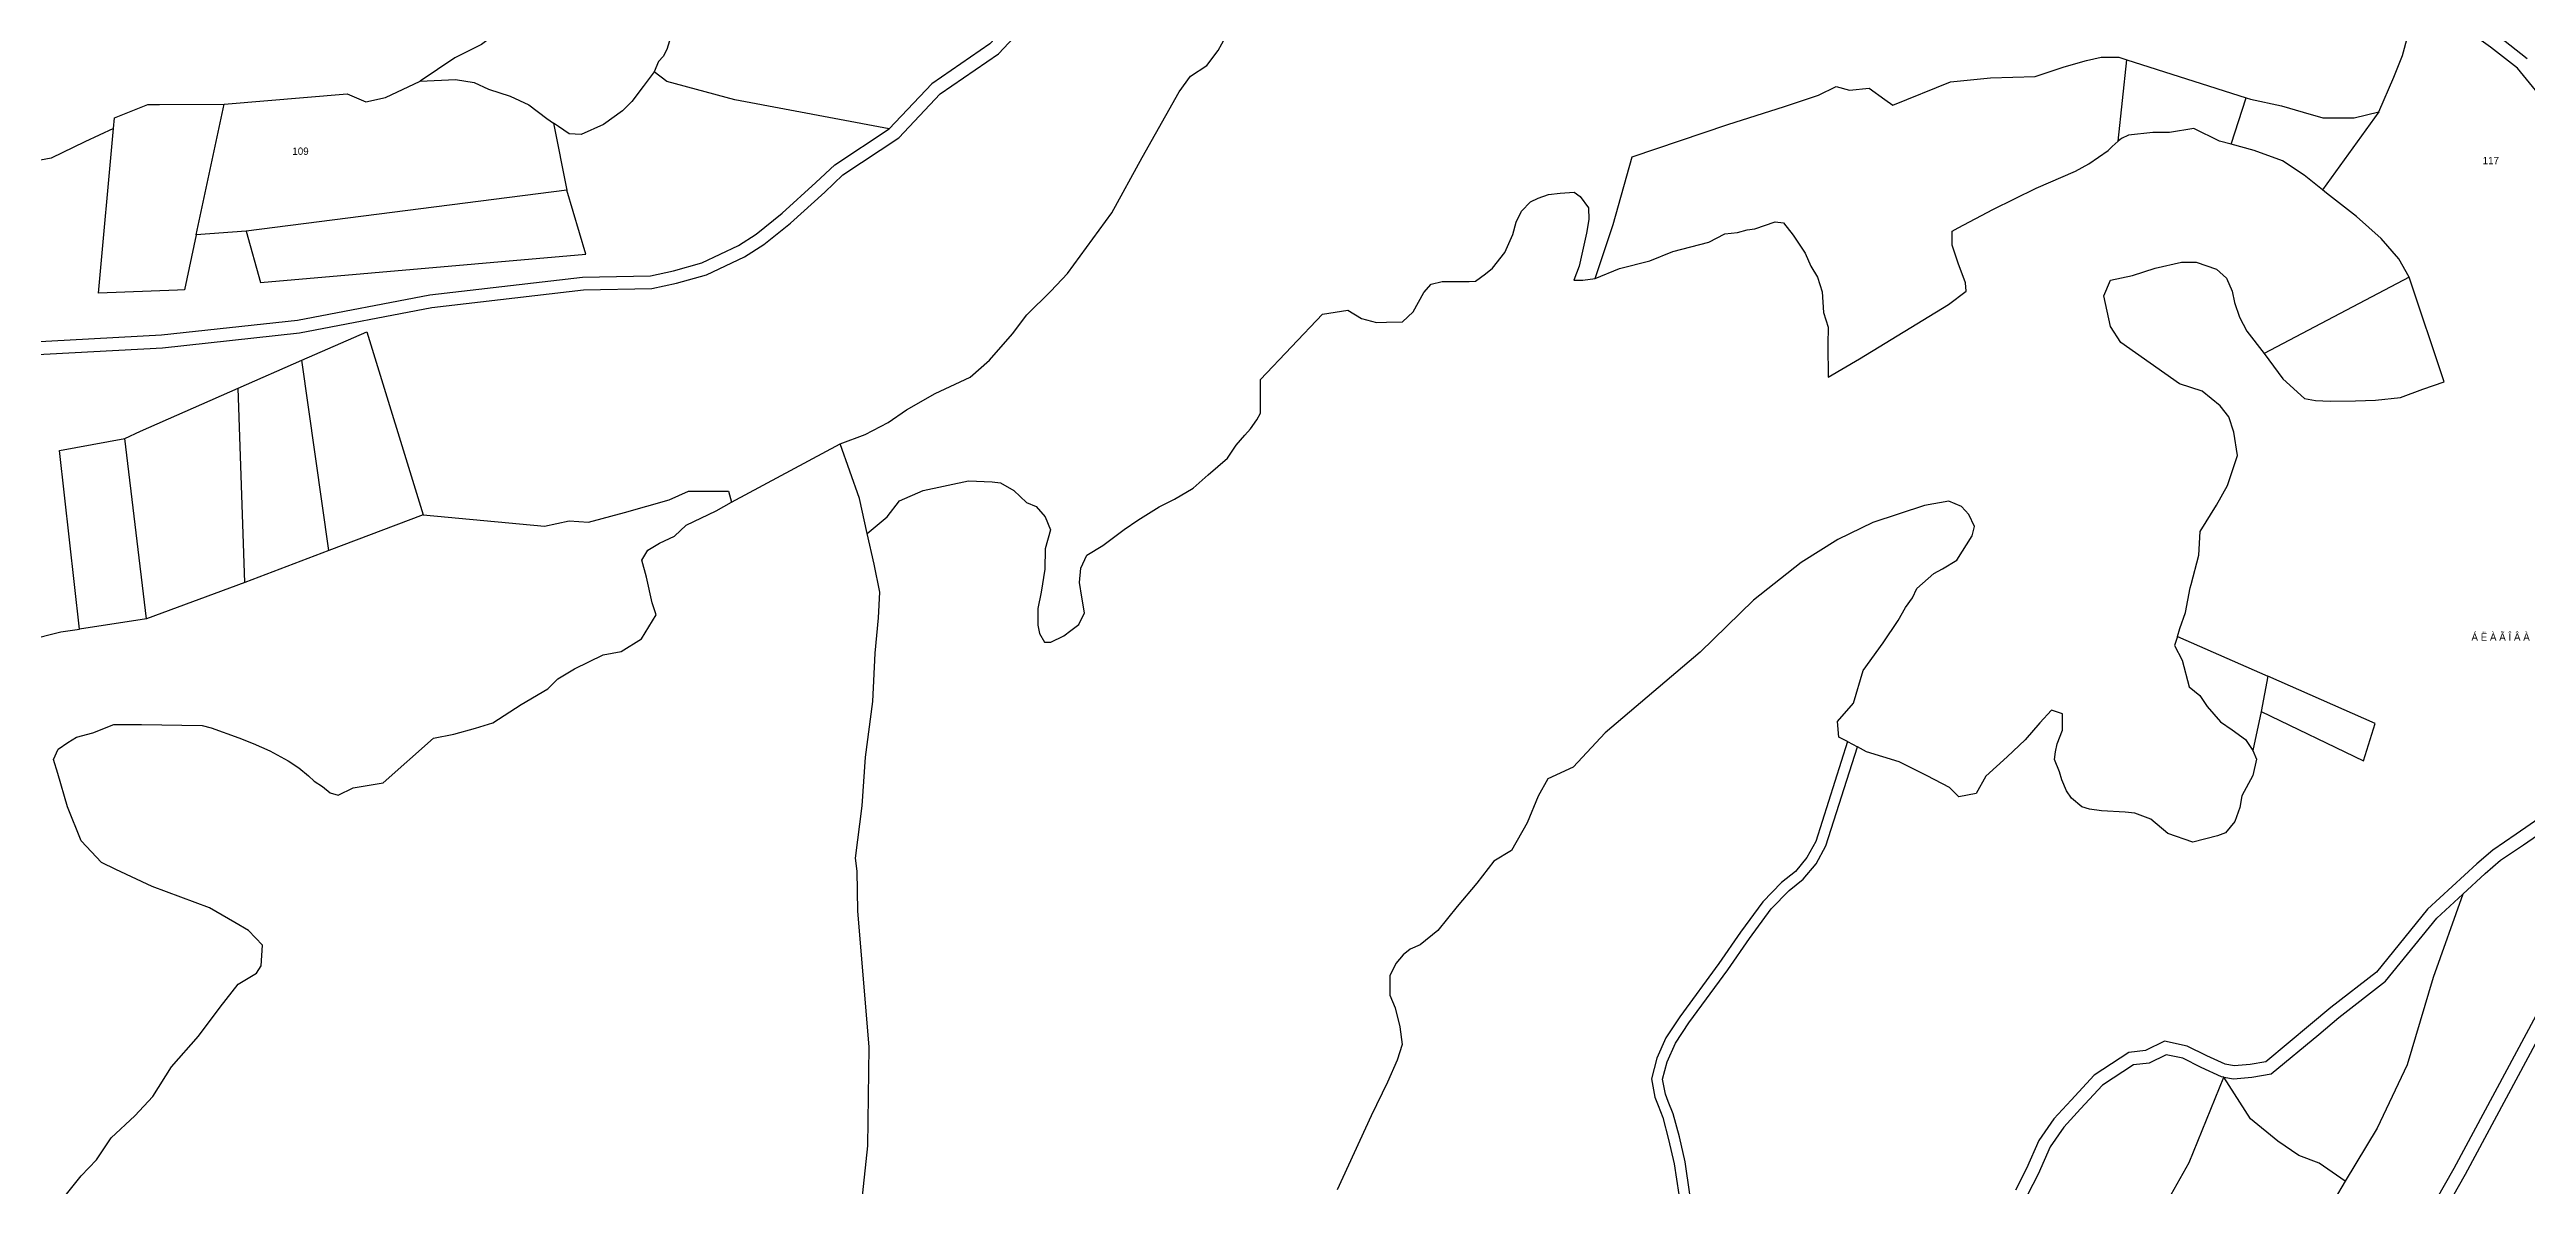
# Model space of a CAD drawing. Header units: metres. Extents: x 1082 to 7276, y 13258 to 20635.
# Drawn here: x 4062 to 4737, y 15857 to 16167 of the extents above; entities that cross this region are included whole.
import ezdxf

# ---------------------------------------------------------------- set-up
doc = ezdxf.new("R2010")
doc.units = ezdxf.units.M

msp = doc.modelspace()

# ---------------------------------------------------------------- linework, layer by layer
at = {"layer": '146'}
for points in [[(4197.87, 16203.52), (4194.83, 16186.28), (4192.07, 16181.02), (4189.31, 16175.25), (4179.63, 16167.97), (4172.34, 16164.33), (4162.96, 16158.01)], [(4240.58, 16183.43), (4245.35, 16182.31), (4247.36, 16181.81), (4249.5, 16179.93), (4250.5, 16176.42), (4250.88, 16174.92), (4249.12, 16173.04), (4247.61, 16172.66), (4243.09, 16173.03), (4239.82, 16172.91), (4234.79, 16171.52), (4232.16, 16170.52), (4230.9, 16169.01), (4230.15, 16166.63), (4229.14, 16164.75), (4227.88, 16163.37), (4226.74, 16160.56)], [(4024.56, 16081.63), (4092.69, 16085.31), (4130, 16089.37), (4166.07, 16096.29), (4207.4, 16101.07), (4226.07, 16101.46), (4232.83, 16102.89), (4240.94, 16105.2), (4251.35, 16110.09), (4256.56, 16113.47), (4263.83, 16119.32), (4273.18, 16127.77), (4278.11, 16132.45), (4293.36, 16142.52), (4304.68, 16154.57), (4320.51, 16165.49), (4334.54, 16180.5)], [(4330.53, 16181.33), (4318.21, 16168.16), (4302.38, 16157.24), (4290.71, 16144.97)], [(4696.76, 16149.63), (4700.87, 16159.09), (4703.25, 16164.98), (4706.4, 16176.77), (4706.09, 16181.48)], [(4775.81, 16103.39), (4775.37, 16104.32), (4773.33, 16110.62), (4769.25, 16116.39), (4764.77, 16122.17), (4759.46, 16130.04), (4754.97, 16136.34), (4749.67, 16143.17), (4742.73, 16151.57), (4734.57, 16161.55), (4727.23, 16167.32), (4722.74, 16170.47), (4718.66, 16173.62), (4712.54, 16178.35), (4706.09, 16181.48)], [(4277.4, 16059.08), (4284.18, 16061.63), (4290.46, 16064.9), (4295.49, 16068.41), (4303.28, 16072.8), (4312.83, 16077.32), (4318.11, 16081.96), (4324.39, 16089.11), (4328.29, 16094.26), (4334.82, 16100.78), (4339.34, 16105.54), (4351.41, 16122.1), (4359.7, 16137.15), (4369.75, 16155.08), (4372.86, 16159.38), (4377.37, 16162.25), (4380.38, 16166.38), (4382.38, 16170.02)], [(4729.44, 16170.29), (4737.18, 16164.2)], [(4488.03, 16118.93), (4493.28, 16137.37), (4519.29, 16146.17), (4534.74, 16151.07), (4544.04, 16154.21), (4548.82, 16156.59), (4552.46, 16155.59), (4557.87, 16156.1), (4562.14, 16152.97), (4564.29, 16151.45), (4579.98, 16157.87), (4590.91, 16158.88), (4603.1, 16159.26), (4611.02, 16161.9), (4617.05, 16163.66), (4621.07, 16164.54), (4625.9, 16164.55), (4628.09, 16163.85)], [(4625.74, 16141.63), (4628.09, 16163.85)], [(4628.09, 16163.85), (4660.57, 16153.48)], [(4109.5, 16151.75), (4143.06, 16154.53), (4148.09, 16152.41), (4153.49, 16153.54), (4162.96, 16158.01)], [(4162.96, 16158.01), (4172.6, 16158.5), (4177.62, 16157.69), (4181.52, 16155.81), (4187.42, 16153.94), (4192.57, 16151.56), (4197.47, 16147.8), (4199.29, 16146.58)], [(4226.74, 16160.56), (4223.74, 16156.6), (4220.6, 16152.46), (4218.08, 16149.95), (4212.93, 16146.19), (4206.77, 16143.42), (4203.51, 16143.67), (4200.62, 16145.68), (4199.29, 16146.58)], [(4290.71, 16144.97), (4248.65, 16152.89), (4230.19, 16157.93), (4226.74, 16160.56)], [(4079.36, 16145.11), (4079.63, 16148), (4088.7, 16151.66), (4091.92, 16151.67), (4109.5, 16151.75)], [(4101.92, 16116.09), (4109.5, 16151.75)], [(4656.52, 16140.79), (4660.57, 16153.48)], [(4660.57, 16153.48), (4661.79, 16153.09), (4670.21, 16151.29), (4676.11, 16149.54), (4681.51, 16148.04), (4686.16, 16148.05), (4690.06, 16148.05), (4696.76, 16149.63)], [(4696.76, 16149.63), (4681.39, 16128.38)], [(4079.36, 16145.11), (4071.56, 16141.44), (4062.39, 16137.05), (4053.22, 16135.29), (4042.16, 16132.52), (4035.25, 16129.88), (4009.36, 16117.33), (3998.3, 16112.31), (3980.71, 16106.53), (3956.58, 16098.99), (3939.24, 16093.96), (3928.69, 16092.33), (3914.99, 16090.06), (3909.34, 16086.04), (3908.58, 16084.04), (3908.96, 16081.28), (3910.09, 16079.02), (3913.11, 16077.4), (3915.74, 16074.91)], [(3915.74, 16074.91), (3942.47, 16077.53), (4024.32, 16085.12), (4092.41, 16088.8), (4129.48, 16092.83), (4165.54, 16099.75), (4207.15, 16104.56), (4225.67, 16104.95), (4231.98, 16106.29), (4239.71, 16108.49), (4249.65, 16113.15), (4254.5, 16116.3), (4261.56, 16121.99), (4270.8, 16130.34), (4275.92, 16135.2), (4290.71, 16144.97)], [(4096.77, 16101.04), (4075.25, 16100.18), (4079.36, 16145.11)], [(4199.29, 16146.58), (4202.88, 16128.29)], [(4483.2, 16104.16), (4489.76, 16106.91), (4498.05, 16109.05), (4504.33, 16111.56), (4514.14, 16114.07), (4518.53, 16116.33), (4521.93, 16116.71), (4524.57, 16117.47), (4526.7, 16117.72), (4532.23, 16119.6), (4534.49, 16119.35), (4537.13, 16115.97), (4540.4, 16111.09), (4541.91, 16107.58), (4543.79, 16104.57), (4545.05, 16100.56), (4545.43, 16094.92), (4546.68, 16090.91), (4546.56, 16086.15), (4546.68, 16077.25), (4555.23, 16082.27), (4579.48, 16097.08), (4584.25, 16100.71), (4584.13, 16102.97), (4582.12, 16108.36), (4580.48, 16113.25), (4580.48, 16117.13), (4582.12, 16118.01), (4591.54, 16123.03), (4603.35, 16128.81), (4614.04, 16133.45), (4617.68, 16135.46), (4622.96, 16139.1), (4624.09, 16140.23), (4625.74, 16141.63)], [(4656.52, 16140.79), (4653.37, 16141.63), (4646.33, 16145.13), (4639.67, 16144), (4635.15, 16144), (4628.49, 16143.24), (4626.6, 16142.36), (4625.74, 16141.63)], [(4681.39, 16128.38), (4676.36, 16132.37), (4670.46, 16136.25), (4662.79, 16139.13), (4656.52, 16140.79)], [(4202.88, 16128.29), (4115.52, 16117.11)], [(4115.52, 16117.11), (4119.4, 16103.14), (4208.05, 16110.79), (4202.88, 16128.29)], [(4284.78, 16034.68), (4290.21, 16039.2), (4293.6, 16043.59), (4300.01, 16046.35), (4312.33, 16048.99), (4318.86, 16048.75), (4321.12, 16048.5), (4324.77, 16046.37), (4328.16, 16043.11), (4330.8, 16041.99), (4333.31, 16039.23), (4334.69, 16035.6), (4333.31, 16030.46), (4333.19, 16024.94), (4332.18, 16018.68), (4331.3, 16014.16), (4331.3, 16009.65), (4331.68, 16007.39), (4333.06, 16005.01), (4334.82, 16005.01), (4338.34, 16006.77), (4340.22, 16008.15), (4342.49, 16009.78), (4343.99, 16013.04), (4343.24, 16017.3), (4342.61, 16021.32), (4342.99, 16025.2), (4344.62, 16028.71), (4349.02, 16031.35), (4354.8, 16035.74), (4358.57, 16038.25), (4364.35, 16041.89), (4368.5, 16044.02), (4373.65, 16047.03), (4377.67, 16050.67), (4382.95, 16055.19), (4385.33, 16058.7), (4387.72, 16061.46), (4389.23, 16063.22), (4390.99, 16065.6), (4392, 16067.48), (4392, 16069.99), (4392, 16072.87), (4392, 16076.63), (4408.83, 16094.44), (4415.74, 16095.57), (4419.51, 16093.32), (4423.54, 16092.2), (4426.3, 16092.32), (4430.7, 16092.33), (4433.59, 16095.09), (4436.48, 16100.35), (4438.49, 16102.61), (4441.5, 16103.37), (4445.02, 16103.37), (4448.79, 16103.37), (4450.55, 16103.5), (4453.32, 16105.5), (4455.2, 16107.01), (4458.59, 16111.27), (4460.73, 16116.16), (4461.61, 16119.55), (4463.12, 16122.56), (4465.51, 16125.07), (4467.64, 16126.07), (4470.41, 16127.08), (4473.67, 16127.46), (4477.44, 16127.71), (4479.08, 16126.58), (4481.34, 16123.45), (4481.46, 16120.32), (4480.84, 16116.56), (4478.83, 16107.53), (4477.32, 16103.77), (4479.83, 16103.77), (4483.2, 16104.16)], [(4705.04, 16104.52), (4702.25, 16109.58), (4697.35, 16115.09), (4690.69, 16121.1), (4682.52, 16127.49), (4681.39, 16128.38)], [(4101.92, 16116.09), (4098.73, 16101.12), (4096.77, 16101.04)], [(4115.52, 16117.11), (4101.92, 16116.09)], [(4483.2, 16104.16), (4488.03, 16118.93)], [(4641.86, 16006.59), (4642.56, 16008.76), (4644.07, 16013.14), (4645.32, 16019.79), (4645.58, 16020.75), (4647.71, 16028.69), (4648.09, 16035.21), (4652.49, 16042.36), (4655.5, 16047.75), (4658.27, 16055.9), (4657.26, 16062.29), (4655.88, 16066.42), (4653.49, 16069.43), (4648.59, 16073.44), (4642.43, 16075.44), (4626.48, 16086.71), (4623.59, 16091.09), (4621.83, 16099.49), (4623.59, 16103.75), (4629.62, 16105.01), (4635.77, 16107.02), (4642.94, 16108.66), (4646.96, 16108.66), (4652.49, 16106.78), (4655.25, 16104.28), (4656.76, 16100.77), (4657.39, 16097.64), (4658.77, 16093.63), (4660.78, 16089.87), (4665.48, 16083.7)], [(4705.04, 16104.52), (4665.48, 16083.7)], [(4665.48, 16083.7), (4670.58, 16076.84), (4676.49, 16071.45), (4679.5, 16070.95), (4683.52, 16070.71), (4690.44, 16070.84), (4695.84, 16070.97), (4702.63, 16071.72), (4708.78, 16073.98), (4714.56, 16075.99), (4705.04, 16104.52)], [(4130.7, 16081.88), (4148.42, 16089.65), (4163.71, 16039.77)], [(4113.35, 16074.27), (4130.7, 16081.88)], [(4138.02, 16030.04), (4130.7, 16081.88)], [(4082.41, 16060.52), (4086.71, 16062.59), (4113.35, 16074.27)], [(4115.17, 16021.32), (4113.35, 16074.27)], [(4070.07, 16008.58), (4064.6, 16057.24), (4082.41, 16060.52)], [(4088.34, 16011.35), (4082.41, 16060.52)], [(4247.74, 16043.18), (4277.4, 16059.08)], [(4284.78, 16034.68), (4282.67, 16044.21), (4277.4, 16059.08)], [(4066.16, 15854.02), (4070.56, 15859.42), (4074.7, 15863.81), (4078.73, 15869.83), (4085.13, 15875.85), (4090.04, 15881.12), (4095.19, 15889.14), (4102.48, 15897.55), (4108.38, 15905.45), (4113.28, 15911.72), (4118.31, 15914.73), (4119.57, 15916.74), (4119.94, 15922.38), (4116.17, 15926.38), (4112.4, 15928.51), (4105.49, 15932.52), (4089.91, 15938.4), (4079.98, 15943.03), (4076.09, 15944.91), (4070.56, 15950.79), (4066.79, 15960.07), (4064.15, 15969.21), (4063.02, 15972.97), (4064.28, 15975.86), (4066.91, 15977.61), (4069.3, 15979.12), (4073.7, 15980.25), (4079.48, 15982.51), (4087.02, 15982.52), (4103.48, 15982.28), (4105.99, 15981.65), (4113.53, 15978.9), (4117.43, 15977.4), (4121.95, 15975.4), (4126.98, 15972.65), (4129.87, 15970.77), (4132.51, 15968.51), (4134.02, 15967.14), (4136.28, 15965.63), (4138.41, 15963.88), (4140.55, 15963.25), (4144.7, 15965.26), (4152.87, 15966.65), (4166.56, 15978.82), (4172.09, 15979.95), (4178, 15981.58), (4182.77, 15982.97), (4190.44, 15987.98), (4197.73, 15992.25), (4200.49, 15995.01), (4205.01, 15997.77), (4212.8, 16001.54), (4217.71, 16002.42), (4223.23, 16005.93), (4227.26, 16012.45), (4226.12, 16015.71), (4224.62, 16022.73), (4223.36, 16027.37), (4224.99, 16030.13), (4228.14, 16032.01), (4232.28, 16033.89), (4235.42, 16036.9), (4243.59, 16040.79), (4247.74, 16043.18)], [(4163.71, 16039.77), (4196.85, 16036.62), (4203.51, 16038.13), (4208.78, 16037.76), (4218.58, 16040.4), (4230.77, 16043.79), (4236.05, 16046.18), (4246.98, 16046.19), (4247.74, 16043.18)], [(4551.94, 15977.87), (4549.54, 15979.11), (4549.2, 15983.37), (4553.59, 15988.38), (4556.23, 15997.28), (4561.64, 16004.81), (4565.78, 16010.95), (4567.79, 16014.47), (4569.68, 16017.1), (4570.81, 16019.61), (4575.46, 16023.75), (4577.85, 16025), (4581.74, 16027.39), (4585.89, 16034.03), (4586.52, 16036.54), (4585.01, 16039.8), (4583, 16042.05), (4579.6, 16043.43), (4572.94, 16042.3), (4558.87, 16037.65), (4549.32, 16033), (4539.27, 16026.73), (4526.33, 16016.44), (4511.75, 16002.26), (4497.3, 15989.97), (4485.86, 15980.31), (4477.19, 15970.9), (4470.28, 15967.76), (4467.64, 15963), (4464.63, 15955.73), (4460.35, 15948.2), (4455.58, 15945.32), (4450.93, 15939.3), (4445.53, 15932.9), (4440.25, 15926.38), (4435.47, 15922.49), (4432.71, 15921.23), (4430.82, 15919.73), (4428.81, 15917.34), (4427.18, 15913.96), (4427.18, 15908.69), (4428.69, 15905.31), (4429.94, 15900.05), (4430.57, 15895.28), (4429.19, 15891.02), (4426.55, 15885), (4422.15, 15875.85), (4412.85, 15855.66)], [(4163.71, 16039.77), (4138.02, 16030.04)], [(4268.34, 15795.18), (4269.85, 15803.54), (4270.98, 15809.81), (4271.24, 15812.06), (4272.87, 15818.46), (4276.64, 15827.48), (4280.66, 15840.52), (4283.3, 15852.31), (4284.93, 15867.6), (4285.31, 15894.55), (4282.17, 15931.77), (4282.04, 15942.55), (4281.54, 15946.06), (4283.43, 15960.35), (4284.3, 15973.64), (4286.32, 15988.81), (4286.94, 16001.97), (4287.82, 16011.62), (4288.2, 16018.64), (4286.69, 16026.29), (4284.78, 16034.68)], [(4138.02, 16030.04), (4115.17, 16021.32)], [(4115.17, 16021.32), (4088.34, 16011.35)], [(4055.98, 16005.56), (4065.03, 16007.82), (4070.07, 16008.58)], [(4088.34, 16011.35), (4070.07, 16008.58)], [(4641.86, 16006.59), (4641.05, 16004.12), (4643.19, 16000.11), (4645.07, 15992.84), (4647.96, 15990.46), (4649.97, 15987.45), (4653.62, 15983.32), (4656.76, 15981.07), (4660.4, 15978.44), (4662.41, 15975.43)], [(4641.86, 16006.59), (4666.5, 15995.76)], [(4666.5, 15995.76), (4664.65, 15986.1)], [(4664.65, 15986.1), (4692.56, 15972.6), (4695.72, 15982.85), (4666.5, 15995.76)], [(4662.41, 15975.43), (4663.42, 15973.05), (4662.41, 15968.66), (4659.4, 15963.14), (4658.9, 15959.88), (4657.51, 15956.12), (4655, 15952.99), (4652.74, 15952.23), (4646.08, 15950.47), (4639.29, 15952.85), (4634.64, 15956.73), (4630.25, 15958.36), (4627.61, 15958.61), (4621.2, 15958.98), (4617.93, 15959.48), (4615.79, 15960.1), (4613.03, 15962.48), (4611.65, 15964.49), (4610.39, 15967.49), (4609.76, 15969.62), (4608.38, 15973.01), (4608.63, 15975.14), (4609.13, 15977.27), (4610.52, 15981.03), (4610.52, 15985.42), (4607.5, 15986.42), (4604.36, 15983.03), (4600.34, 15978.39), (4595.44, 15973.75), (4589.66, 15968.48), (4587.02, 15963.72), (4582.24, 15962.83), (4579.73, 15965.34), (4573.7, 15968.59), (4566.03, 15972.35), (4557.11, 15975.1), (4554.63, 15976.43)], [(4664.65, 15986.1), (4662.41, 15975.43)], [(4551.94, 15977.87), (4543.29, 15950.65), (4540.9, 15946.26), (4537.76, 15942.49), (4533.99, 15939.48), (4528.84, 15934.22), (4522.81, 15925.94), (4516.9, 15917.41), (4506.22, 15902.86), (4502.45, 15897.09), (4499.94, 15891.58), (4498.55, 15885.94), (4499.43, 15880.92), (4500.31, 15878.67), (4501.57, 15875.41), (4503.2, 15869.39), (4504.71, 15862.75), (4505.97, 15854.35)], [(4508.94, 15854.42), (4507.66, 15863.31), (4506.11, 15870.12), (4504.42, 15876.34), (4503.11, 15879.75), (4502.34, 15881.73), (4501.49, 15885.84), (4502.78, 15890.59), (4505.09, 15895.64), (4508.68, 15901.15), (4519.34, 15915.67), (4525.25, 15924.2), (4531.13, 15932.27), (4536.01, 15937.25), (4539.87, 15940.34), (4543.4, 15944.56), (4546.06, 15949.47), (4554.63, 15976.43)], [(4551.94, 15977.87), (4554.63, 15976.43)], [(4774.57, 15972.55), (4760.51, 15946.61), (4752.19, 15929.88), (4739.52, 15903.08), (4717.18, 15861.5), (4702.47, 15835.53), (4700.26, 15831.27), (4694.93, 15820.98), (4680.71, 15795.74), (4664.77, 15759.93), (4646.61, 15732.06), (4628.41, 15702.39), (4625.35, 15697.4), (4611.38, 15673.04), (4591.25, 15636.76), (4589.72, 15633.74)], [(4780.28, 15975.5), (4763.61, 15944.99), (4755.34, 15928.36), (4742.64, 15901.5), (4720.24, 15859.81), (4711.82, 15844.94), (4709.91, 15841.56)], [(4719.67, 15936.32), (4725.78, 15941.95), (4729.95, 15945.51), (4736.16, 15949.72), (4743.83, 15955), (4755.17, 15962.96), (4774.57, 15972.55)], [(4741.84, 15957.87), (4734.18, 15952.61), (4727.83, 15948.29), (4723.46, 15944.57), (4710.02, 15932.17), (4696.11, 15915.04), (4683.67, 15905.35), (4678.13, 15900.7), (4665.92, 15890.58), (4661.68, 15889.8), (4657.34, 15889.45), (4654.89, 15889.87), (4649.85, 15892.14), (4644.53, 15894.85), (4638.31, 15896.15), (4633.14, 15893.63), (4628.62, 15893.11), (4619.18, 15886.87), (4612.88, 15880.07), (4608.14, 15874.96), (4604.08, 15869.07), (4600.77, 15861.45), (4597.71, 15855.59)], [(4654.49, 15886.39), (4657.18, 15885.92), (4662.14, 15886.33), (4667.45, 15887.31), (4680.37, 15898.01), (4685.89, 15902.64), (4698.58, 15912.53), (4712.58, 15929.77), (4719.67, 15936.32)], [(4719.67, 15936.32), (4711.55, 15913.55), (4704.51, 15889.72), (4696.34, 15872.42), (4687.6, 15858)], [(4654.49, 15886.39), (4653.86, 15886.5), (4648.33, 15888.98), (4643.36, 15891.52), (4638.77, 15892.48), (4634.13, 15890.22), (4629.86, 15889.73), (4621.46, 15884.18), (4615.44, 15877.69), (4610.88, 15872.76), (4607.15, 15867.36), (4603.93, 15859.94), (4600.99, 15854.31), (4597.87, 15844.15), (4594.13, 15830.88), (4592.14, 15816.18), (4589.37, 15799.57), (4583.57, 15771.77), (4573.99, 15737.82), (4570.85, 15728.42), (4567.15, 15724.19), (4563.18, 15720.66)], [(4638.65, 15773.42), (4618.94, 15779.61), (4614.16, 15783.62), (4607.25, 15786.37), (4602.6, 15787.99), (4599.84, 15791.13), (4598.71, 15794.13), (4599.21, 15799.52), (4601.97, 15804.91), (4604.23, 15808.8), (4606.87, 15811.69), (4608.63, 15811.69), (4611.65, 15811.19), (4614.54, 15811.07), (4616.67, 15814.2), (4621.2, 15823.61), (4626.73, 15832.01), (4630.37, 15836.9), (4634.39, 15844.17), (4645.07, 15863.11), (4654.49, 15886.39)], [(4687.6, 15858), (4680.51, 15862.88), (4674.98, 15865.01), (4669.2, 15868.89), (4661.79, 15875.03), (4654.49, 15886.39)], [(4687.6, 15858), (4678.61, 15842.72), (4672.34, 15832.04), (4655.13, 15806.58), (4645.83, 15786.65), (4640.55, 15775.86), (4638.65, 15773.42)]]:
    msp.add_lwpolyline(points, dxfattribs=at)

# ---------------------------------------------------------------- texts
at = {"layer": 'TEXT25'}
for s, p in [('109', (4128.08, 16137.91)), ('117', (4725.05, 16135.37)), ('Á Ë À Ã Î Â À  × Ó Ê À', (4721.99, 16005.41))]:
    msp.add_text(s, height=2, dxfattribs=at).set_placement(p)

doc.saveas('drawing.dxf')
